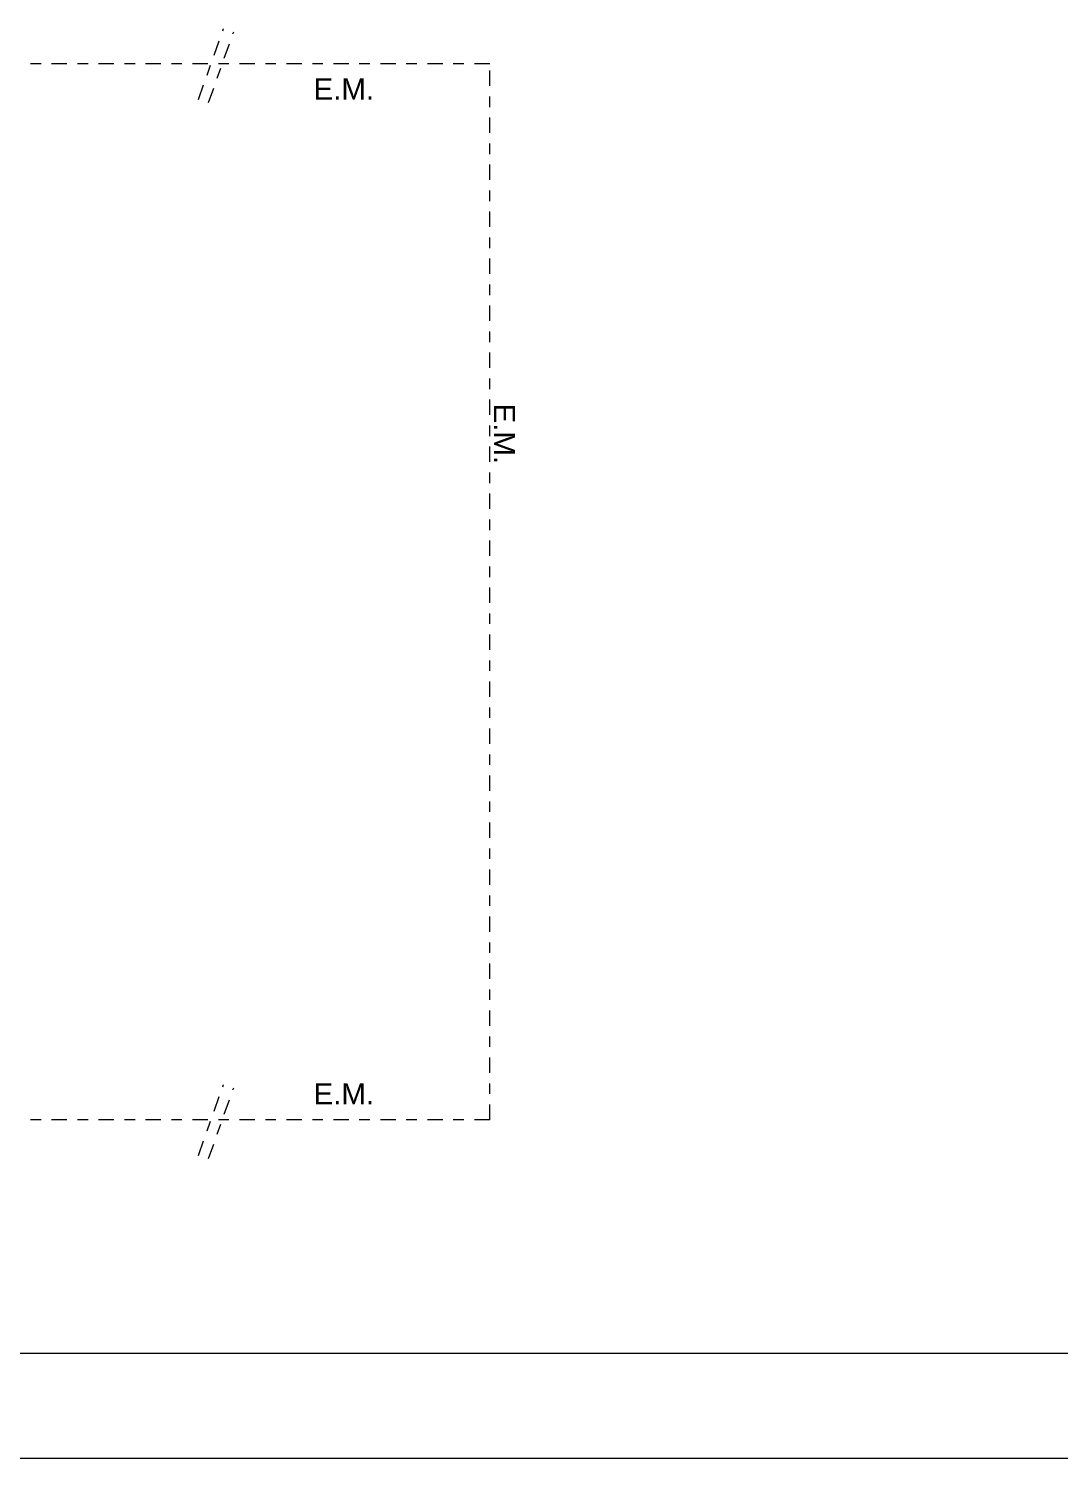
# Model space of a CAD drawing. Header units: millimetres. Extents: x 337 to 1167, y 242 to 575.
# Drawn here: x 589.05 to 598.82, y 242.38 to 255.92 of the extents above; entities that cross this region are included whole.
import ezdxf

# ---------------------------------------------------------------- set-up
doc = ezdxf.new("R2010")
doc.units = ezdxf.units.MM
doc.linetypes.add('EJE', pattern=[0.205, 0.145, -0.03, 0, -0.03])
doc.layers.add('PRESENTACION ANTEPROYECTO', color=7, linetype='Continuous', lineweight=5)
doc.styles.add('GENERATED_STYLE_14', font='arial.ttf')

msp = doc.modelspace()

# ---------------------------------------------------------------- linework, layer by layer
at = {"layer": 'PRESENTACION ANTEPROYECTO', "color": 252, "linetype": 'EJE'}
for p, q in [((590.66, 255.251), (590.898, 255.921)), ((590.756, 255.222), (590.994, 255.892)), ((593.419, 255.588), (575.157, 255.588)), ((593.419, 245.588), (593.419, 255.588)), ((593.419, 245.588), (593.419, 255.588)), ((590.66, 245.251), (590.898, 245.921)), ((590.756, 245.222), (590.994, 245.892)), ((593.419, 245.588), (575.157, 245.588))]:
    msp.add_line(p, q, dxfattribs=at)
at = {"layer": 'PRESENTACION ANTEPROYECTO', "color": 2}
msp.add_line((620.941, 243.372), (536.38, 243.382), dxfattribs=at)
at = {"layer": 'PRESENTACION ANTEPROYECTO'}
msp.add_line((639.944, 242.381), (533.88, 242.381), dxfattribs=at)

# ---------------------------------------------------------------- texts
at = {"layer": 'PRESENTACION ANTEPROYECTO', "color": 7, "char_height": 0.2, "width": 0.64408, "attachment_point": 5, "style": 'GENERATED_STYLE_14'}
for insert in [(592.037, 255.349), (592.037, 245.834)]:
    msp.add_mtext('\\A1;{\\fArial|b0|i0|c0|p34;\\C252;E.M.}', dxfattribs=dict(at, insert=insert))
at = {"layer": 'PRESENTACION ANTEPROYECTO', "color": 7, "insert": (593.56, 252.084), "char_height": 0.2, "width": 0.64408, "attachment_point": 5, "rotation": 270, "style": 'GENERATED_STYLE_14'}
msp.add_mtext('\\A1;{\\fArial|b0|i0|c0|p34;\\C252;E.M.}', dxfattribs=at)

doc.saveas('drawing.dxf')
